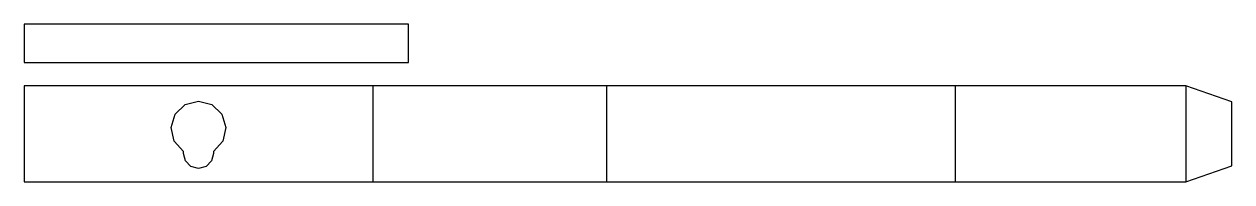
# Model space of a CAD drawing. Header units: millimetres. Extents: x 5 to 319, y 5 to 46.
import ezdxf

# ---------------------------------------------------------------- set-up
doc = ezdxf.new("R2010")
doc.units = ezdxf.units.MM
for name, color, linetype in [('CREASE', 5, 'CONTINUOUS'), ('CUT', 1, 'CONTINUOUS'), ('ENGRAVE', 7, 'CONTINUOUS')]:
    doc.layers.add(name, color=color, linetype=linetype)

msp = doc.modelspace()

# ---------------------------------------------------------------- linework, layer by layer
at = {"layer": 'CREASE'}
for points in [[(95.76, 30), (95.76, 5)], [(156.52, 30), (156.52, 5)], [(247.28, 30), (247.28, 5)], [(307.28, 30), (307.28, 5)]]:
    msp.add_lwpolyline(points, dxfattribs=at)
at = {"layer": 'CUT'}
for points in [[(5, 5), (307.28, 5), (319.28, 9.2), (319.28, 25.8), (307.28, 30), (5, 30)], [(53.781, 10.433), (52.343, 8.996), (50.38, 8.47), (48.416, 8.996), (46.979, 10.433), (46.453, 12.397), (46.453, 12.897), (44.036, 15.585), (43.244, 19.112), (44.282, 22.574), (46.883, 25.085), (50.38, 26), (53.877, 25.085), (56.478, 22.574), (57.516, 19.112), (56.724, 15.585), (54.307, 12.897), (54.307, 12.397)]]:
    msp.add_lwpolyline(points, close=True, dxfattribs=at)
at = {"layer": 'ENGRAVE'}
msp.add_lwpolyline([(5, 36), (105, 36), (105, 46), (5, 46)], close=True, dxfattribs=at)

doc.saveas('drawing.dxf')
